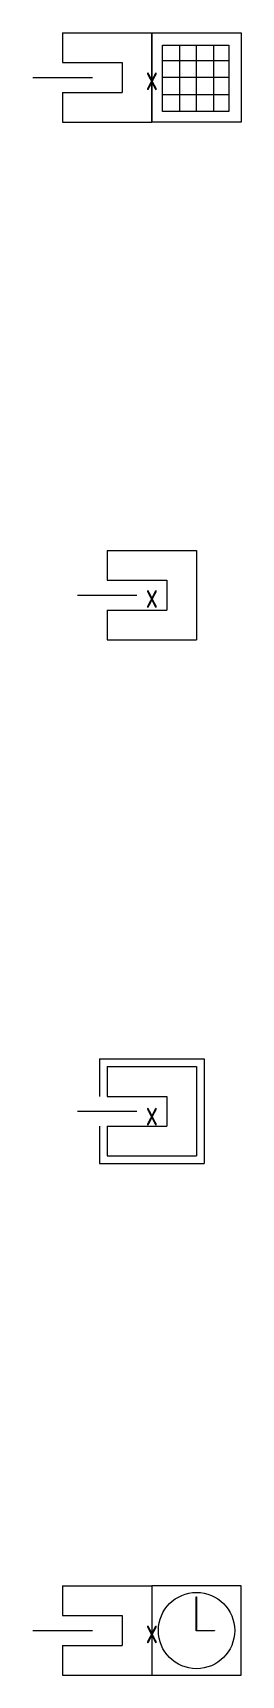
# Model space of a CAD drawing. Header units: metres. Extents: x -162 to 83385, y -62392 to -1971.
# Drawn here: x 32153 to 32562, y -26290 to -23061 of the extents above; entities that cross this region are included whole.
import ezdxf
from ezdxf.enums import TextEntityAlignment as Align

# ---------------------------------------------------------------- set-up
doc = ezdxf.new("R2010")
doc.units = ezdxf.units.M
doc.header["$LTSCALE"] = 0.5
for name, color, linetype, lineweight in [('ELIN_Attribut_01_Produkt_ID', 7, 'Continuous', 0), ('ELIN_Attribut_02_Stromkreis', 7, 'Continuous', 0), ('ELIN_Attribut_03_Verteilerbereich', 7, 'Continuous', 0), ('ELIN_Attribut_04_Montagehoehe', 7, 'Continuous', 0), ('ELIN_Attribut_05_Montageart', 7, 'Continuous', 0), ('ELIN_Attribut_06_Tuernummer', 7, 'Continuous', 0), ('ELIN_Attribut_07_Bemerkung', 7, 'Continuous', 0), ('ELIN_Attribut_08_Adresse', 7, 'Continuous', 0), ('ELIN_Attribut_10_AKZ1', 7, 'Continuous', 0), ('ELIN_Attribut_11_AKZ2', 7, 'Continuous', 0), ('ELIN_Attribut_12_Sonstiges1', 7, 'Continuous', 0), ('ELIN_Attribut_13_Sonstiges2', 7, 'Continuous', 0), ('ELIN_Attribut_14_Bauteil', 7, 'Continuous', 0), ('ELIN_Attribut_15_Ebene', 7, 'Continuous', 0), ('ELIN_Attribut_16_Raumnummer', 7, 'Continuous', 0), ('ELIN_Attribut_17_Raumname', 7, 'Continuous', 0), ('ELIN_Attribut_18_Montageabschnitt', 7, 'Continuous', 0), ('ELIN_Attribut_Basispunkt', 2, 'Continuous', 0), ('ELIN_Attribute_GEMOS', 11, 'Continuous', 0), ('ELIN_SWS_WA_Zutritt', 7, 'Continuous', 0)]:
    doc.layers.add(name, color=color, linetype=linetype, lineweight=lineweight)
doc.layers.get('0').off()
doc.styles.add('ELIN_Attribute', font='isocp.shx', dxfattribs={"width": 0.8})

# ---------------------------------------------------------------- blocks, each defined once
blk = doc.blocks.new('ELIN_SWS_KARTENLESER_INNEN_KARTENLESER')
at = {"color": 0}
for p, q in [((-175.5, 87.8), (-175.5, 29.3)), ((-175.5, 87.8), (0, 87.8)), ((0, 87.8), (175.5, 87.8)), ((0, -87.8), (0, 87.8)), ((0, 87.8), (0, -87.8)), ((175.5, 87.8), (175.5, -87.8)), ((21.1, 63.3), (151.1, 63.3)), ((21.1, -66.7), (21.1, 63.3)), ((21.1, 33.3), (151.1, 33.3)), ((54.4, 63.3), (54.4, -66.7)), ((87.8, -66.7), (87.8, 63.3)), ((121.1, 63.3), (121.1, -66.7)), ((151.1, 63.3), (151.1, -66.7)), ((-234, 0), (-117, 0)), ((-175.5, 29.3), (-58.5, 29.3)), ((-58.5, 29.3), (-58.5, -29.3)), ((151.1, 0), (21.1, 0)), ((-175.5, -29.3), (-175.5, -87.8)), ((-175.5, -29.3), (-58.5, -29.3)), ((21.1, -33.3), (151.1, -33.3)), ((-175.5, -87.8), (0, -87.8)), ((175.5, -87.8), (0, -87.8)), ((151.1, -66.7), (21.1, -66.7))]:
    blk.add_line(p, q, dxfattribs=at)
at = {"layer": 'ELIN_Attribut_01_Produkt_ID', "style": 'ELIN_Attribute', "width": 0.8, "flags": 8}
blk.add_attdef('01_PRODUKT_ID', text='', height=150, dxfattribs=at).set_placement((0, -169.5, 0), align=Align.TOP_CENTER)
at = {"layer": 'ELIN_Attribut_02_Stromkreis', "style": 'ELIN_Attribute', "width": 0.8, "flags": 8}
blk.add_attdef('02_STROMKREIS', text='', height=150, dxfattribs=at).set_placement((0, 150, 0), align=Align.CENTER)
at = {"layer": 'ELIN_Attribut_03_Verteilerbereich', "style": 'ELIN_Attribute', "width": 0.8, "flags": 8}
blk.add_attdef('03_VERTEILERBEREICH', (198.4, -672.7, 0), '', height=125, dxfattribs=at)
at = {"layer": 'ELIN_Attribut_04_Montagehoehe', "style": 'ELIN_Attribute', "width": 0.8, "flags": 8}
blk.add_attdef('04_MONTAGEHOEHE', text='', height=125, dxfattribs=at).set_placement((-424.5, -54.7, 0), align=Align.RIGHT)
at = {"layer": 'ELIN_Attribut_05_Montageart', "style": 'ELIN_Attribute', "width": 0.8, "flags": 8}
blk.add_attdef('05_MONTAGEART', (400.3, -54.7, 0), '', height=125, dxfattribs=at)
at = {"layer": 'ELIN_Attribut_06_Tuernummer', "style": 'ELIN_Attribute', "width": 0.8, "flags": 8}
blk.add_attdef('06_TUERNUMMER', text='', height=125, dxfattribs=at).set_placement((-424.9, -254.7, 0), align=Align.RIGHT)
at = {"layer": 'ELIN_Attribut_07_Bemerkung', "style": 'ELIN_Attribute', "width": 0.8, "flags": 8}
blk.add_attdef('07_BEMERKUNG', (198.4, -844.5, 0), '', height=125, dxfattribs=at)
at = {"layer": 'ELIN_Attribut_08_Adresse', "style": 'ELIN_Attribute', "width": 0.8, "flags": 8}
blk.add_attdef('08_ADRESSE', (198.4, -1100.6, 0), '', height=125, dxfattribs=at)
at = {"layer": 'ELIN_Attribut_10_AKZ1', "style": 'ELIN_Attribute', "width": 0.8, "flags": 8}
blk.add_attdef('10_AKZ1', (195.8, -1466.6, 0), '', height=125, dxfattribs=at)
at = {"layer": 'ELIN_Attribut_11_AKZ2', "style": 'ELIN_Attribute', "width": 0.8, "flags": 8}
blk.add_attdef('11_AKZ2', (195.8, -1622.9, 0), '', height=125, dxfattribs=at)
at = {"layer": 'ELIN_Attribut_12_Sonstiges1', "style": 'ELIN_Attribute', "width": 0.8, "flags": 8}
blk.add_attdef('12_SONSTIGES1', (198.4, -2000.7, 0), '', height=125, dxfattribs=at)
at = {"layer": 'ELIN_Attribut_13_Sonstiges2', "style": 'ELIN_Attribute', "width": 0.8, "flags": 8}
blk.add_attdef('13_SONSTIGES2', (198.4, -2151.6, 0), '', height=125, dxfattribs=at)
at = {"layer": 'ELIN_Attribut_14_Bauteil', "style": 'ELIN_Attribute', "width": 0.8, "flags": 8}
blk.add_attdef('14_BAUTEIL', (198.4, -2971.1, 0), '', height=125, dxfattribs=at)
at = {"layer": 'ELIN_Attribut_15_Ebene', "style": 'ELIN_Attribute', "width": 0.8, "flags": 8}
blk.add_attdef('15_EBENE', (198.4, -3118.3, 0), '', height=125, dxfattribs=at)
at = {"layer": 'ELIN_Attribut_16_Raumnummer', "style": 'ELIN_Attribute', "width": 0.8, "flags": 8}
blk.add_attdef('16_RAUMNUMMER', (198.4, -3312.6, 0), '', height=125, dxfattribs=at)
at = {"layer": 'ELIN_Attribut_17_Raumname', "style": 'ELIN_Attribute', "width": 0.8, "flags": 8}
blk.add_attdef('17_RAUMNAME', (198.4, -3469.1, 0), '', height=125, dxfattribs=at)
at = {"layer": 'ELIN_Attribut_18_Montageabschnitt', "style": 'ELIN_Attribute', "width": 0.8, "flags": 8}
blk.add_attdef('18_MONTAGEABSCHNITT', (198.4, -3670.1, 0), '', height=125, dxfattribs=at)
at = {"layer": 'ELIN_Attribut_Basispunkt', "style": 'ELIN_Attribute', "width": 0.8, "flags": 8}
blk.add_attdef('Basispunkt', text='', height=50, dxfattribs=at).set_placement((0, 0), align=Align.MIDDLE)
at = {"layer": 'ELIN_Attribute_GEMOS', "style": 'ELIN_Attribute', "width": 0.6, "flags": 8}
for tag, p in [('G01_PRO02ID', (1620.5, 183.6)), ('G02_BEZEICHNUNG', (1620.5, -14.6, 0)), ('G03_DESCRIPTION', (1620.5, -204.4, 0)), ('G04_GEMOS-SYMBOL', (1623.8, -404.4, 0)), ('G05_GEMOS-TYP', (1623.8, -604.4, 0)), ('G06_ORTSKENNUNG', (1620.5, -804.4, 0)), ('G08_FREI1', (1620.5, -1004.4, 0)), ('G08_FREI2', (1620.5, -1204.4, 0))]:
    blk.add_attdef(tag, p, '', height=125, dxfattribs=at)
blk = doc.blocks.new('ELIN_SWS_KARTENLESER_INNEN')
at = {"color": 0}
for p, q in [((-87.8, 87.7), (87.7, 87.7)), ((-87.8, 87.7), (-87.8, 29.2)), ((87.7, 87.7), (87.7, -87.8)), ((-146.3, 0), (-29.3, 0)), ((-87.8, 29.2), (29.2, 29.2)), ((29.2, 29.2), (29.2, -29.3)), ((-87.8, -29.3), (29.2, -29.3)), ((-87.8, -29.3), (-87.8, -87.8)), ((-87.8, -87.8), (87.7, -87.8))]:
    blk.add_line(p, q, dxfattribs=at)
at = {"layer": 'ELIN_Attribut_01_Produkt_ID', "style": 'ELIN_Attribute', "width": 0.8, "flags": 8}
blk.add_attdef('01_PRODUKT_ID', text='', height=150, dxfattribs=at).set_placement((0, -169.5, 0), align=Align.TOP_CENTER)
at = {"layer": 'ELIN_Attribut_02_Stromkreis', "style": 'ELIN_Attribute', "width": 0.8, "flags": 8}
blk.add_attdef('02_STROMKREIS', text='', height=150, dxfattribs=at).set_placement((0, 150, 0), align=Align.CENTER)
at = {"layer": 'ELIN_Attribut_03_Verteilerbereich', "style": 'ELIN_Attribute', "width": 0.8, "flags": 8}
blk.add_attdef('03_VERTEILERBEREICH', (198.4, -672.7, 0), '', height=125, dxfattribs=at)
at = {"layer": 'ELIN_Attribut_04_Montagehoehe', "style": 'ELIN_Attribute', "width": 0.8, "flags": 8}
blk.add_attdef('04_MONTAGEHOEHE', text='', height=125, dxfattribs=at).set_placement((-424.5, -54.7, 0), align=Align.RIGHT)
at = {"layer": 'ELIN_Attribut_05_Montageart', "style": 'ELIN_Attribute', "width": 0.8, "flags": 8}
blk.add_attdef('05_MONTAGEART', (400.3, -54.7, 0), '', height=125, dxfattribs=at)
at = {"layer": 'ELIN_Attribut_06_Tuernummer', "style": 'ELIN_Attribute', "width": 0.8, "flags": 8}
blk.add_attdef('06_TUERNUMMER', text='', height=125, dxfattribs=at).set_placement((-424.9, -254.7, 0), align=Align.RIGHT)
at = {"layer": 'ELIN_Attribut_07_Bemerkung', "style": 'ELIN_Attribute', "width": 0.8, "flags": 8}
blk.add_attdef('07_BEMERKUNG', (198.4, -844.5, 0), '', height=125, dxfattribs=at)
at = {"layer": 'ELIN_Attribut_08_Adresse', "style": 'ELIN_Attribute', "width": 0.8, "flags": 8}
blk.add_attdef('08_ADRESSE', (198.4, -1100.6, 0), '', height=125, dxfattribs=at)
at = {"layer": 'ELIN_Attribut_10_AKZ1', "style": 'ELIN_Attribute', "width": 0.8, "flags": 8}
blk.add_attdef('10_AKZ1', (195.8, -1466.6, 0), '', height=125, dxfattribs=at)
at = {"layer": 'ELIN_Attribut_11_AKZ2', "style": 'ELIN_Attribute', "width": 0.8, "flags": 8}
blk.add_attdef('11_AKZ2', (195.8, -1622.9, 0), '', height=125, dxfattribs=at)
at = {"layer": 'ELIN_Attribut_12_Sonstiges1', "style": 'ELIN_Attribute', "width": 0.8, "flags": 8}
blk.add_attdef('12_SONSTIGES1', (198.4, -2000.7, 0), '', height=125, dxfattribs=at)
at = {"layer": 'ELIN_Attribut_13_Sonstiges2', "style": 'ELIN_Attribute', "width": 0.8, "flags": 8}
blk.add_attdef('13_SONSTIGES2', (198.4, -2151.6, 0), '', height=125, dxfattribs=at)
at = {"layer": 'ELIN_Attribut_14_Bauteil', "style": 'ELIN_Attribute', "width": 0.8, "flags": 8}
blk.add_attdef('14_BAUTEIL', (198.4, -2971.1, 0), '', height=125, dxfattribs=at)
at = {"layer": 'ELIN_Attribut_15_Ebene', "style": 'ELIN_Attribute', "width": 0.8, "flags": 8}
blk.add_attdef('15_EBENE', (198.4, -3118.3, 0), '', height=125, dxfattribs=at)
at = {"layer": 'ELIN_Attribut_16_Raumnummer', "style": 'ELIN_Attribute', "width": 0.8, "flags": 8}
blk.add_attdef('16_RAUMNUMMER', (198.4, -3312.6, 0), '', height=125, dxfattribs=at)
at = {"layer": 'ELIN_Attribut_17_Raumname', "style": 'ELIN_Attribute', "width": 0.8, "flags": 8}
blk.add_attdef('17_RAUMNAME', (198.4, -3469.1, 0), '', height=125, dxfattribs=at)
at = {"layer": 'ELIN_Attribut_18_Montageabschnitt', "style": 'ELIN_Attribute', "width": 0.8, "flags": 8}
blk.add_attdef('18_MONTAGEABSCHNITT', (198.4, -3670.1, 0), '', height=125, dxfattribs=at)
at = {"layer": 'ELIN_Attribut_Basispunkt', "style": 'ELIN_Attribute', "width": 0.8, "flags": 8}
blk.add_attdef('Basispunkt', text='', height=50, dxfattribs=at).set_placement((0, 0), align=Align.MIDDLE)
at = {"layer": 'ELIN_Attribute_GEMOS', "style": 'ELIN_Attribute', "width": 0.6, "flags": 8}
for tag, p in [('G01_PRO02ID', (1620.5, 183.6)), ('G02_BEZEICHNUNG', (1620.5, -14.6, 0)), ('G03_DESCRIPTION', (1620.5, -204.4, 0)), ('G04_GEMOS-SYMBOL', (1623.8, -404.4, 0)), ('G05_GEMOS-TYP', (1623.8, -604.4, 0)), ('G06_ORTSKENNUNG', (1620.5, -804.4, 0)), ('G08_FREI1', (1620.5, -1004.4, 0)), ('G08_FREI2', (1620.5, -1204.4, 0))]:
    blk.add_attdef(tag, p, '', height=125, dxfattribs=at)
blk = doc.blocks.new('ELIN_SWS_ZEITERFASSUNGSTERMINAL')
at = {"color": 0}
for p, q in [((-175.5, 87.8), (-175.5, 29.3)), ((-175.5, 87.8), (0, 87.8)), ((0, 87.8), (0, -87.8)), ((175.5, 87.8), (0, 87.8)), ((0, 87.8), (0, -87.8)), ((87, -0.5), (87, 66)), ((87, 66), (87.8, 66)), ((87.8, 66), (87.8, 0)), ((175.5, -87.8), (175.5, 87.8)), ((-234, 0), (-117, 0)), ((-175.5, 29.3), (-58.5, 29.3)), ((-58.5, 29.3), (-58.5, -29.3)), ((87.8, 0), (123, 0)), ((123, 0), (123, -0.5)), ((-175.5, -29.3), (-58.5, -29.3)), ((-175.5, -29.3), (-175.5, -87.8)), ((123, -0.5), (87, -0.5)), ((-175.5, -87.8), (0, -87.8)), ((0, -87.8), (175.5, -87.8))]:
    blk.add_line(p, q, dxfattribs=at)
blk.add_circle((87.8, 0), 75, dxfattribs=at)
at = {"layer": 'ELIN_Attribut_01_Produkt_ID', "style": 'ELIN_Attribute', "width": 0.8, "flags": 8}
blk.add_attdef('01_PRODUKT_ID', text='', height=150, dxfattribs=at).set_placement((0, -169.5, 0), align=Align.TOP_CENTER)
at = {"layer": 'ELIN_Attribut_02_Stromkreis', "style": 'ELIN_Attribute', "width": 0.8, "flags": 8}
blk.add_attdef('02_STROMKREIS', text='', height=150, dxfattribs=at).set_placement((0, 150, 0), align=Align.CENTER)
at = {"layer": 'ELIN_Attribut_03_Verteilerbereich', "style": 'ELIN_Attribute', "width": 0.8, "flags": 8}
blk.add_attdef('03_VERTEILERBEREICH', (198.4, -672.7, 0), '', height=125, dxfattribs=at)
at = {"layer": 'ELIN_Attribut_04_Montagehoehe', "style": 'ELIN_Attribute', "width": 0.8, "flags": 8}
blk.add_attdef('04_MONTAGEHOEHE', text='', height=125, dxfattribs=at).set_placement((-424.5, -54.7, 0), align=Align.RIGHT)
at = {"layer": 'ELIN_Attribut_05_Montageart', "style": 'ELIN_Attribute', "width": 0.8, "flags": 8}
blk.add_attdef('05_MONTAGEART', (400.3, -54.7, 0), '', height=125, dxfattribs=at)
at = {"layer": 'ELIN_Attribut_06_Tuernummer', "style": 'ELIN_Attribute', "width": 0.8, "flags": 8}
blk.add_attdef('06_TUERNUMMER', text='', height=125, dxfattribs=at).set_placement((-424.9, -254.7, 0), align=Align.RIGHT)
at = {"layer": 'ELIN_Attribut_07_Bemerkung', "style": 'ELIN_Attribute', "width": 0.8, "flags": 8}
blk.add_attdef('07_BEMERKUNG', (198.4, -844.5, 0), '', height=125, dxfattribs=at)
at = {"layer": 'ELIN_Attribut_08_Adresse', "style": 'ELIN_Attribute', "width": 0.8, "flags": 8}
blk.add_attdef('08_ADRESSE', (198.4, -1100.6, 0), '', height=125, dxfattribs=at)
at = {"layer": 'ELIN_Attribut_10_AKZ1', "style": 'ELIN_Attribute', "width": 0.8, "flags": 8}
blk.add_attdef('10_AKZ1', (195.8, -1466.6, 0), '', height=125, dxfattribs=at)
at = {"layer": 'ELIN_Attribut_11_AKZ2', "style": 'ELIN_Attribute', "width": 0.8, "flags": 8}
blk.add_attdef('11_AKZ2', (195.8, -1622.9, 0), '', height=125, dxfattribs=at)
at = {"layer": 'ELIN_Attribut_12_Sonstiges1', "style": 'ELIN_Attribute', "width": 0.8, "flags": 8}
blk.add_attdef('12_SONSTIGES1', (198.4, -2000.7, 0), '', height=125, dxfattribs=at)
at = {"layer": 'ELIN_Attribut_13_Sonstiges2', "style": 'ELIN_Attribute', "width": 0.8, "flags": 8}
blk.add_attdef('13_SONSTIGES2', (198.4, -2151.6, 0), '', height=125, dxfattribs=at)
at = {"layer": 'ELIN_Attribut_14_Bauteil', "style": 'ELIN_Attribute', "width": 0.8, "flags": 8}
blk.add_attdef('14_BAUTEIL', (198.4, -2971.1, 0), '', height=125, dxfattribs=at)
at = {"layer": 'ELIN_Attribut_15_Ebene', "style": 'ELIN_Attribute', "width": 0.8, "flags": 8}
blk.add_attdef('15_EBENE', (198.4, -3118.3, 0), '', height=125, dxfattribs=at)
at = {"layer": 'ELIN_Attribut_16_Raumnummer', "style": 'ELIN_Attribute', "width": 0.8, "flags": 8}
blk.add_attdef('16_RAUMNUMMER', (198.4, -3312.6, 0), '', height=125, dxfattribs=at)
at = {"layer": 'ELIN_Attribut_17_Raumname', "style": 'ELIN_Attribute', "width": 0.8, "flags": 8}
blk.add_attdef('17_RAUMNAME', (198.4, -3469.1, 0), '', height=125, dxfattribs=at)
at = {"layer": 'ELIN_Attribut_18_Montageabschnitt', "style": 'ELIN_Attribute', "width": 0.8, "flags": 8}
blk.add_attdef('18_MONTAGEABSCHNITT', (198.4, -3670.1, 0), '', height=125, dxfattribs=at)
at = {"layer": 'ELIN_Attribut_Basispunkt', "style": 'ELIN_Attribute', "width": 0.8, "flags": 8}
blk.add_attdef('Basispunkt', text='', height=50, dxfattribs=at).set_placement((0, 0), align=Align.MIDDLE)
at = {"layer": 'ELIN_Attribute_GEMOS', "style": 'ELIN_Attribute', "width": 0.6, "flags": 8}
for tag, p in [('G01_PRO02ID', (1620.5, 183.6)), ('G02_BEZEICHNUNG', (1620.5, -14.6, 0)), ('G03_DESCRIPTION', (1620.5, -204.4, 0)), ('G04_GEMOS-SYMBOL', (1623.8, -404.4, 0)), ('G05_GEMOS-TYP', (1623.8, -604.4, 0)), ('G06_ORTSKENNUNG', (1620.5, -804.4, 0)), ('G08_FREI1', (1620.5, -1004.4, 0)), ('G08_FREI2', (1620.5, -1204.4, 0))]:
    blk.add_attdef(tag, p, '', height=125, dxfattribs=at)
blk = doc.blocks.new('ELIN_SWS_KARTENLESER_AUSSEN')
at = {"color": 0}
for p, q in [((-102.8, 105.9), (102.8, 105.9)), ((-102.8, 105.9), (-102.8, 32.4)), ((102.8, 105.9), (102.8, -99.6)), ((-87.8, 90.9), (-87.8, 32.4)), ((-87.8, 90.9), (87.8, 90.9)), ((87.8, 90.9), (87.8, -84.6)), ((-87.8, 32.4), (29.2, 32.4)), ((29.2, 32.4), (29.2, -26.1)), ((-146.3, 3.2), (-29.3, 3.2)), ((-102.8, -26.1), (-102.8, -99.6)), ((-87.8, -26.1), (29.2, -26.1)), ((-87.8, -26.1), (-87.8, -84.6)), ((-87.8, -84.6), (87.8, -84.6)), ((-102.8, -99.6), (102.8, -99.6))]:
    blk.add_line(p, q, dxfattribs=at)
at = {"layer": 'ELIN_Attribut_01_Produkt_ID', "style": 'ELIN_Attribute', "width": 0.8, "flags": 8}
blk.add_attdef('01_PRODUKT_ID', text='', height=150, dxfattribs=at).set_placement((0, -169.5, 0), align=Align.TOP_CENTER)
at = {"layer": 'ELIN_Attribut_02_Stromkreis', "style": 'ELIN_Attribute', "width": 0.8, "flags": 8}
blk.add_attdef('02_STROMKREIS', text='', height=150, dxfattribs=at).set_placement((0, 150, 0), align=Align.CENTER)
at = {"layer": 'ELIN_Attribut_03_Verteilerbereich', "style": 'ELIN_Attribute', "width": 0.8, "flags": 8}
blk.add_attdef('03_VERTEILERBEREICH', (198.4, -672.7, 0), '', height=125, dxfattribs=at)
at = {"layer": 'ELIN_Attribut_04_Montagehoehe', "style": 'ELIN_Attribute', "width": 0.8, "flags": 8}
blk.add_attdef('04_MONTAGEHOEHE', text='', height=125, dxfattribs=at).set_placement((-424.5, -54.7, 0), align=Align.RIGHT)
at = {"layer": 'ELIN_Attribut_05_Montageart', "style": 'ELIN_Attribute', "width": 0.8, "flags": 8}
blk.add_attdef('05_MONTAGEART', (400.3, -54.7, 0), '', height=125, dxfattribs=at)
at = {"layer": 'ELIN_Attribut_06_Tuernummer', "style": 'ELIN_Attribute', "width": 0.8, "flags": 8}
blk.add_attdef('06_TUERNUMMER', text='', height=125, dxfattribs=at).set_placement((-424.9, -254.7, 0), align=Align.RIGHT)
at = {"layer": 'ELIN_Attribut_07_Bemerkung', "style": 'ELIN_Attribute', "width": 0.8, "flags": 8}
blk.add_attdef('07_BEMERKUNG', (198.4, -844.5, 0), '', height=125, dxfattribs=at)
at = {"layer": 'ELIN_Attribut_08_Adresse', "style": 'ELIN_Attribute', "width": 0.8, "flags": 8}
blk.add_attdef('08_ADRESSE', (198.4, -1100.6, 0), '', height=125, dxfattribs=at)
at = {"layer": 'ELIN_Attribut_10_AKZ1', "style": 'ELIN_Attribute', "width": 0.8, "flags": 8}
blk.add_attdef('10_AKZ1', (195.8, -1466.6, 0), '', height=125, dxfattribs=at)
at = {"layer": 'ELIN_Attribut_11_AKZ2', "style": 'ELIN_Attribute', "width": 0.8, "flags": 8}
blk.add_attdef('11_AKZ2', (195.8, -1622.9, 0), '', height=125, dxfattribs=at)
at = {"layer": 'ELIN_Attribut_12_Sonstiges1', "style": 'ELIN_Attribute', "width": 0.8, "flags": 8}
blk.add_attdef('12_SONSTIGES1', (198.4, -2000.7, 0), '', height=125, dxfattribs=at)
at = {"layer": 'ELIN_Attribut_13_Sonstiges2', "style": 'ELIN_Attribute', "width": 0.8, "flags": 8}
blk.add_attdef('13_SONSTIGES2', (198.4, -2151.6, 0), '', height=125, dxfattribs=at)
at = {"layer": 'ELIN_Attribut_14_Bauteil', "style": 'ELIN_Attribute', "width": 0.8, "flags": 8}
blk.add_attdef('14_BAUTEIL', (198.4, -2971.1, 0), '', height=125, dxfattribs=at)
at = {"layer": 'ELIN_Attribut_15_Ebene', "style": 'ELIN_Attribute', "width": 0.8, "flags": 8}
blk.add_attdef('15_EBENE', (198.4, -3118.3, 0), '', height=125, dxfattribs=at)
at = {"layer": 'ELIN_Attribut_16_Raumnummer', "style": 'ELIN_Attribute', "width": 0.8, "flags": 8}
blk.add_attdef('16_RAUMNUMMER', (198.4, -3312.6, 0), '', height=125, dxfattribs=at)
at = {"layer": 'ELIN_Attribut_17_Raumname', "style": 'ELIN_Attribute', "width": 0.8, "flags": 8}
blk.add_attdef('17_RAUMNAME', (198.4, -3469.1, 0), '', height=125, dxfattribs=at)
at = {"layer": 'ELIN_Attribut_18_Montageabschnitt', "style": 'ELIN_Attribute', "width": 0.8, "flags": 8}
blk.add_attdef('18_MONTAGEABSCHNITT', (198.4, -3670.1, 0), '', height=125, dxfattribs=at)
at = {"layer": 'ELIN_Attribut_Basispunkt', "style": 'ELIN_Attribute', "width": 0.8, "flags": 8}
blk.add_attdef('Basispunkt', text='', height=50, dxfattribs=at).set_placement((0, 0), align=Align.MIDDLE)
at = {"layer": 'ELIN_Attribute_GEMOS', "style": 'ELIN_Attribute', "width": 0.6, "flags": 8}
for tag, p in [('G01_PRO02ID', (1620.5, 183.6)), ('G02_BEZEICHNUNG', (1620.5, -14.6, 0)), ('G03_DESCRIPTION', (1620.5, -204.4, 0)), ('G04_GEMOS-SYMBOL', (1623.8, -404.4, 0)), ('G05_GEMOS-TYP', (1623.8, -604.4, 0)), ('G06_ORTSKENNUNG', (1620.5, -804.4, 0)), ('G08_FREI1', (1620.5, -1004.4, 0)), ('G08_FREI2', (1620.5, -1204.4, 0))]:
    blk.add_attdef(tag, p, '', height=125, dxfattribs=at)

msp = doc.modelspace()

# ---------------------------------------------------------------- block references
at = {"layer": 'ELIN_SWS_WA_Zutritt', "lineweight": 0}
ref = msp.add_blockref('ELIN_SWS_KARTENLESER_INNEN_KARTENLESER', (32386.9, -23148.4), dxfattribs=at)
ref.add_attrib('Basispunkt', 'x', dxfattribs={"layer": 'ELIN_Attribut_Basispunkt', "height": 50, "style": 'ELIN_Attribute', "width": 0.8}).set_placement((32386.9, -23148.4), align=Align.MIDDLE)
ref = msp.add_blockref('ELIN_SWS_KARTENLESER_INNEN', (32386.9, -24166.3), dxfattribs=at)
ref.add_attrib('Basispunkt', 'x', dxfattribs={"layer": 'ELIN_Attribut_Basispunkt', "height": 50, "style": 'ELIN_Attribute', "width": 0.8}).set_placement((32386.9, -24166.3), align=Align.MIDDLE)
ref = msp.add_blockref('ELIN_SWS_KARTENLESER_AUSSEN', (32386.9, -25184.2), dxfattribs=at)
ref.add_attrib('Basispunkt', 'x', dxfattribs={"layer": 'ELIN_Attribut_Basispunkt', "height": 50, "style": 'ELIN_Attribute', "width": 0.8}).set_placement((32386.9, -25184.2), align=Align.MIDDLE)
ref = msp.add_blockref('ELIN_SWS_ZEITERFASSUNGSTERMINAL', (32386.9, -26202.1), dxfattribs=at)
ref.add_attrib('Basispunkt', 'x', dxfattribs={"layer": 'ELIN_Attribut_Basispunkt', "height": 50, "style": 'ELIN_Attribute', "width": 0.8}).set_placement((32386.9, -26202.1), align=Align.MIDDLE)

doc.saveas('drawing.dxf')
